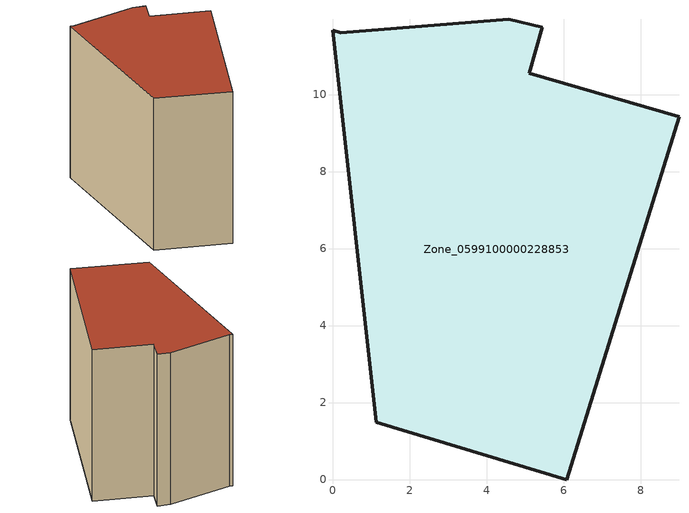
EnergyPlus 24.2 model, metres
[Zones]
Zone_0599100000228853
 floor ground (C_G): 0.22,11.61 4.58,11.95 5.45,11.75 5.11,10.55 9,9.43 6.08,0 1.14,1.49 0,11.67 z0
 wall outside (C_F): 1.14,1.49 6.08,0 9,9.43 5.11,10.55 5.45,11.75 4.58,11.95 0.22,11.61 0,11.67 1.14,1.49 z0:11.67
 roof outside (C_R): 4.58,11.95 0.22,11.61 0,11.67 1.14,1.49 6.08,0 9,9.43 5.11,10.55 5.45,11.75 z11.67
[BUILDING]
Pand.0599100000228853: North Axis=0; Terrain=City; Loads Convergence Tolerance Value=0.04; Temperature Convergence Tolerance Value=0.4; Solar Distribution=FullExterior; Maximum Number of Warmup Days=25; Minimum Number of Warmup Days=1
[Site:Location]
Rotterdam.The.Hague.AP_ZH_NLD Design_Conditions: Latitude=51.96; Longitude=4.45; Time Zone=1; Elevation=-4.5
[SITE:GROUNDTEMPERATURE:BUILDINGSURFACE]
18, 18, 18, 18, 18, 18, 18, 18, 18, 18, 18, 18
[MATERIAL] Thermal Absorptance=0.9; Solar Absorptance=0.7; Visible Absorptance=0.7
Name | Roughness | Thickness | Conductivity | Density | Specific Heat
G.TI.1946 | MediumSmooth | 0.15 | 1 | 540 | 1210
F.TI.1946 | Rough | 0.3 | 0.857143 | 1920 | 840
R.TI.1946 | MediumRough | 0.2 | 0.1 | 1500 | 1000
[CONSTRUCTION]
C_G: G.TI.1946
C_F: F.TI.1946
C_R: R.TI.1946
[ZONE]
Zone_0599100000228853: Type=1; Multiplier=1; Ceiling Height=Autocalculate; Volume=Autocalculate; Floor Area=autocalculate; Part of Total Floor Area=Yes
[ZONEINFILTRATION:DESIGNFLOWRATE]
Infil_Zone_0599100000228853: Zone or ZoneList or Space or SpaceList=Zone_0599100000228853; Schedule=AlwaysOn; Design Flow Rate Calculation Method=Flow/Area; Flow Rate per Floor Area=0.003; Constant Term Coefficient=1; Temperature Term Coefficient=0; Velocity Term Coefficient=0; Velocity Squared Term Coefficient=0
[HVACTEMPLATE:ZONE:IDEALLOADSAIRSYSTEM]
Zone_0599100000228853: Maximum Heating Supply Air Temperature=50; Minimum Cooling Supply Air Temperature=13; Maximum Heating Supply Air Humidity Ratio=0.0156; Minimum Cooling Supply Air Humidity Ratio=0.0077; Heating Limit=NoLimit; Cooling Limit=NoLimit; Dehumidification Control Type=ConstantSensibleHeatRatio; Cooling Sensible Heat Ratio=0.7; Dehumidification Setpoint=60; Humidification Control Type=None; Humidification Setpoint=30; Outdoor Air Method=None; Outdoor Air Flow Rate per Person=0.00944; Outdoor Air Flow Rate per Zone Floor Area=0; Outdoor Air Flow Rate per Zone=0; Demand Controlled Ventilation Type=None; Outdoor Air Economizer Type=NoEconomizer; Heat Recovery Type=None; Sensible Heat Recovery Effectiveness=0.7; Latent Heat Recovery Effectiveness=0.65
[ZONECONTROL:THERMOSTAT]
ThermostatControl_Zone_0599100000228853: Zone or ZoneList=Zone_0599100000228853; Control Type Schedule=DualSetpointControlType; Control 1=Thermostat_Zone_0599100000228853; Temperature Difference Between Cutout And Setpoint=0
[THERMOSTATSETPOINT:DUALSETPOINT]
Thermostat_Zone_0599100000228853: Heating Setpoint Temperature Schedule=HeatingSetpoint_Zone_0599100000228853; Cooling Setpoint Temperature Schedule=CoolingSetpoint_Zone_0599100000228853
[SCHEDULE:COMPACT]
HeatingSetpoint_Zone_0599100000228853: Through: 12/31, For: AllDays, Until: 24:00, 21
CoolingSetpoint_Zone_0599100000228853: Through: 12/31, For: AllDays, Until: 24:00, 24
DualSetpointControlType: Through: 12/31, For: AllDays, Until: 24:00, 4
AlwaysOn: Through: 12/31, For: AllDays, Until: 24:00, 1
